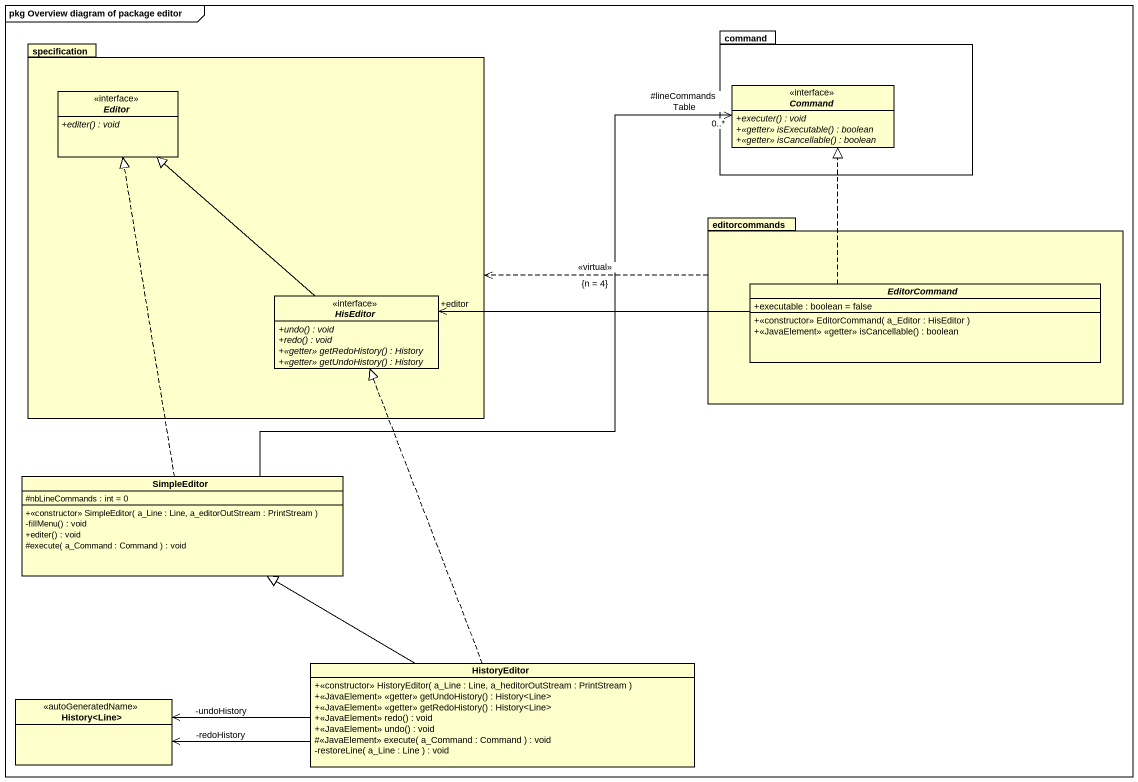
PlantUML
@startuml
mainframe pkg Overview diagram of package editor
hide circle
hide empty members
skinparam classAttributeIconSize 0
package command {
  interface Command {
    {abstract} +executer() : void
    {abstract} +<<getter>> isExecutable() : boolean
    {abstract} +<<getter>> isCancellable() : boolean
  }
}
package specification #FFFFCC {
  interface Editor {
    {abstract} +editer() : void
  }
  interface HisEditor {
    {abstract} +undo() : void
    {abstract} +redo() : void
    {abstract} +<<getter>> getRedoHistory() : History
    {abstract} +<<getter>> getUndoHistory() : History
  }
}
package editorcommands #FFFFCC {
  abstract class EditorCommand {
    +executable : boolean = false
    +<<constructor>> EditorCommand( a_Editor : HisEditor )
    +<<JavaElement>> <<getter>> isCancellable() : boolean
  }
}
class SimpleEditor {
  #nbLineCommands : int = 0
  +<<constructor>> SimpleEditor( a_Line : Line, a_editorOutStream : PrintStream )
  -fillMenu() : void
  +editer() : void
  #execute( a_Command : Command ) : void
}
class HistoryEditor {
  +<<constructor>> HistoryEditor( a_Line : Line, a_heditorOutStream : PrintStream )
  +<<JavaElement>> <<getter>> getUndoHistory() : History<Line>
  +<<JavaElement>> <<getter>> getRedoHistory() : History<Line>
  +<<JavaElement>> redo() : void
  +<<JavaElement>> undo() : void
  #<<JavaElement>> execute( a_Command : Command ) : void
  -restoreLine( a_Line : Line ) : void
}
interface "History<Line>" as History_Line <<autoGeneratedName>>
Command "#lineCommandsTable\n0..*" <-- SimpleEditor
editorcommands .left.> specification : <<virtual>>\n{n = 4}
HisEditor -up-|> Editor
HisEditor "+editor" <-right- EditorCommand
EditorCommand .up.|> Command
SimpleEditor .up.|> Editor
HistoryEditor .up.|> HisEditor
HistoryEditor -left-|> SimpleEditor
History_Line "-undoHistory" <-right- HistoryEditor
History_Line "-redoHistory" <-right- HistoryEditor
@enduml
